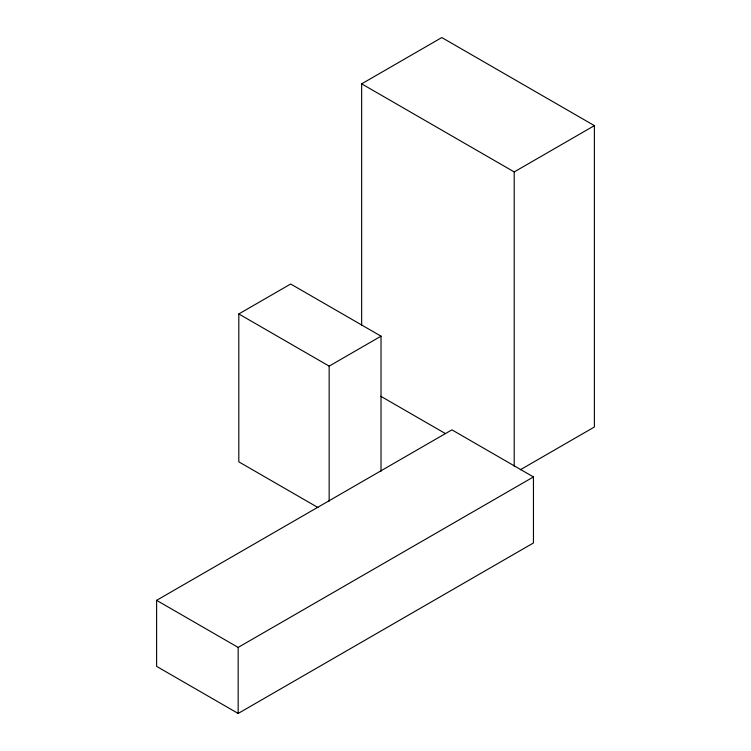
<?xml version="1.0" encoding="UTF-8"?>
<svg xmlns="http://www.w3.org/2000/svg" width="751" height="751" viewBox="0 0 751 751"><rect width="100%" height="100%" fill="white"/><g stroke="black" fill="none" stroke-linecap="round" stroke-linejoin="round"><path stroke-width="1.13" d="M361.644 325.399L361.644 83.84L441.813 37.55L594.388 125.633L594.388 427L520.302 469.779M317.983 507.545L238.809 461.837L238.809 313.956L290.675 284.009L381.02 336.176L381.02 471.243M361.644 83.84L514.21 171.923L594.388 125.633M238.809 313.956L329.154 366.122L381.02 336.176M156.612 600.34L451.914 429.844L533.454 476.932L533.454 542.964L238.161 713.45L156.612 666.372L156.612 600.34L238.161 647.418L533.454 476.932M380.841 396.293L445.503 433.627M514.21 171.923L514.21 466.258M329.154 366.122L329.154 501.189M238.161 647.418L238.161 713.45"/></g></svg>
